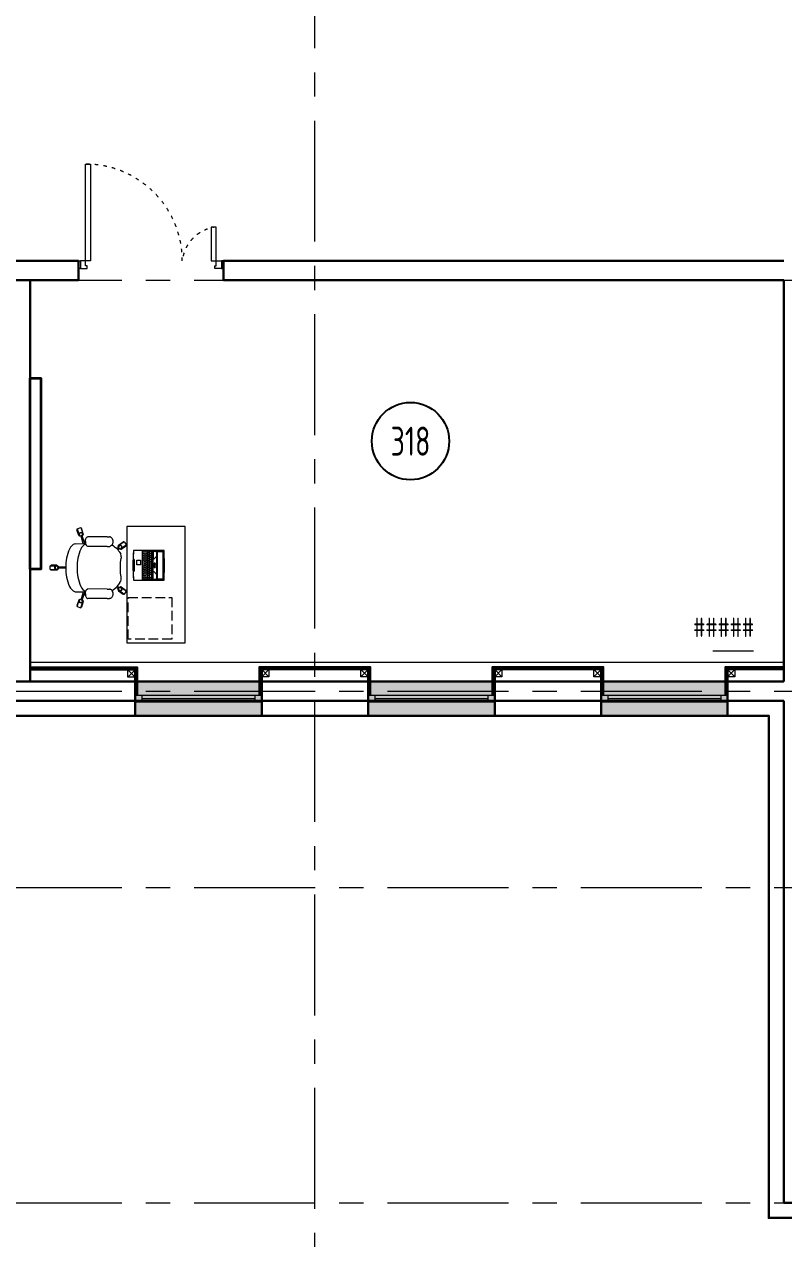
# Model space of a CAD drawing. Header units: millimetres. Extents: x -13407 to 95998, y -2611 to 109495.
# Drawn here: x 39678 to 47535, y 5880 to 18436 of the extents above; entities that cross this region are included whole.
import ezdxf
from ezdxf import colors
from ezdxf.entities.mleader import LeaderData, LeaderLine
from ezdxf.enums import TextEntityAlignment as Align
from ezdxf.math import Vec2, Vec3

# ---------------------------------------------------------------- set-up
doc = ezdxf.new("R2010")
doc.units = ezdxf.units.MM
for name, pattern in [('ACAD_ISO03W100', [30, 12, -18]), ('CENTER', [2, 1.25, -0.25, 0.25, -0.25]), ('ГОСТ 2.303 4', [7, 5, -2, 0])]:
    doc.linetypes.add(name, pattern=pattern)
for name, color, linetype, lineweight in [('_0', 250, 'Continuous', 9), ('_ТХ_мебель передв', 250, 'Continuous', 13), ('_ТХ_обор_комп принт', 30, 'Continuous', 13), ('АР_Двери', 5, 'Continuous', 18), ('АР_Маркер экспликации', 239, 'Continuous', 13), ('АР_Навесной фасад', 5, 'Continuous', 5), ('АР_Номер помещения', 1, 'Continuous', 25), ('АР_Окна БЛОК', 250, 'Continuous', 13), ('АР_Оси', 193, 'Continuous', 9), ('АР_Отметки', 250, 'Continuous', 15), ('АР_Перегородки газоблок', 165, 'Continuous', 30), ('АР_Подоконники', 163, 'Continuous', 9), ('АР_Помещения_площадь', 19, 'Continuous', 9), ('АР_Сущ Несущая стена', 202, 'Continuous', 30)]:
    doc.layers.add(name, color=color, linetype=linetype, lineweight=lineweight)
doc.styles.add('ISOCPEUR', font='isocpeur.ttf', dxfattribs={"width": 0.7})
doc.styles.get("Standard").update_dxf_attribs({"font": 'arial.ttf'})

# ---------------------------------------------------------------- blocks, each defined once
blk = doc.blocks.new('Полуторная_на лестницу')
for points in [[(75, 80), (75, 1080), (125, 1080), (125, 80)], [(1375, 430), (1375, 80), (1425, 80), (1425, 430)]]:
    blk.add_lwpolyline(points, close=True)
for points in [[(0, 0), (0, 80), (20, 80), (20, 0), (0, 0)], [(20, 80), (20, 0), (90, 0), (90, 30), (75, 30), (75, 80), (20, 80)], [(1480, 80), (1480, 0), (1410, 0), (1410, 30), (1425, 30), (1425, 80), (1480, 80)], [(1500, 0), (1500, 80), (1480, 80), (1480, 0), (1500, 0)]]:
    blk.add_lwpolyline(points)
at = {"linetype": 'ACAD_ISO03W100', "ltscale": 3}
for centre, radius, start, end in [((75, 80), 1000, 0, 90), ((1465, 40), 392, 95.9075, 174.0925)]:
    blk.add_arc(centre, radius, start, end, dxfattribs=at)
blk = doc.blocks.new('*U93')
at = {"true_color": 0xffffff}
h = blk.add_hatch(color=7, dxfattribs=at)
h.dxf.hatch_style = 1
h.paths.add_polyline_path([(-1310, -140), (0, -140), (0, 220), (-1310, 220)])
at = {"lineweight": 30}
for p, q in [((-1310, -140), (-1310, 220)), ((0, -140), (0, 220))]:
    blk.add_line(p, q, dxfattribs=at)
for p, q in [((0, 220), (-1310, 220)), ((-1310, 70), (0, 70)), ((-1310, 0), (0, 0)), ((-1240, 0), (-1240, 70)), ((-1240, 35), (-70, 35)), ((-70, 0), (-70, 70)), ((-1310, -140), (0, -140)), ((-1310, -140), (-1310, -140)), ((-1310, -140), (-1310, -140)), ((0, -140), (0, -140)), ((0, -140), (0, -140))]:
    blk.add_line(p, q)
blk = doc.blocks.new('*U39')
at = {"layer": 'АР_Номер помещения', "color": 7}
blk.add_circle((-15765, -1122), 400, dxfattribs=at)
at = {"layer": 'АР_Помещения_площадь', "color": 7}
blk.add_line((-12216, -3294), (-12638, -3294), dxfattribs=at)
at = {"color": 7, "style": 'ISOCPEUR', "width": 0.7, "flags": 1}
blk.add_attdef('КАТЕГОРИЯ', (-499, -2092), '', height=250, dxfattribs=at)
at = {"layer": 'АР_Номер помещения', "color": 7, "style": 'ISOCPEUR', "width": 0.7}
blk.add_attdef('НОМЕР_ПОМЕЩЕНИЯ', text='', height=300, dxfattribs=at).set_placement((-15765, -1122), align=Align.MIDDLE_CENTER)
at = {"layer": 'АР_Помещения_площадь', "color": 7, "lineweight": 30, "width": 0.7, "flags": 104}
blk.add_attdef('ИМЯ_ПОМЕЩЕНИЯ', text='', height=100, dxfattribs=at).set_placement((158, 1217), align=Align.MIDDLE_CENTER)
at = {"layer": 'АР_Помещения_площадь', "color": 7, "style": 'ISOCPEUR', "width": 0.7}
blk.add_attdef('ПЛОЩАДЬ_ПОМЕЩЕНИЯ', text='', height=200, dxfattribs=at).set_placement((-12211, -3048), align=Align.MIDDLE_RIGHT)
blk = doc.blocks.new('_DotSmall')
at = {"color": 0, "linetype": 'ByBlock', "const_width": 0.5}
blk.add_lwpolyline([(-0.0625, 0, 1), (0.0625, 0, 1)], format="xyb", close=True, dxfattribs=at)
blk = doc.blocks.new('A$Ce02d65bd')
at = {"ltscale": 100}
for points in [[(0, 0), (0, 75), (75, 75), (75, 0), (0, 0)], [(0, 0), (75, 75)], [(0, 75), (75, 0)]]:
    blk.add_lwpolyline(points, dxfattribs=at)
blk = doc.blocks.new('СК33 790х830')
for p, q in [((-25, 659), (-25, 719)), ((-20, 729), (20, 729)), ((-20, 729), (-20, 649)), ((-20, 649), (-16, 649)), ((-7, 568), (-7, 642)), ((-2, 649), (2, 649)), ((7, 568), (6, 642)), ((15, 649), (20, 649)), ((20, 729), (20, 649)), ((25, 659), (25, 719)), ((-403, 450), (-416, 412)), ((-416, 412), (-339, 388)), ((-350, 386), (-408, 405)), ((-403, 450), (-327, 426)), ((-335, 434), (-392, 452)), ((-338, 392), (-339, 388)), ((-333, 409), (-334, 405)), ((-250, 372), (-329, 399)), ((-327, 426), (-328, 422)), ((-250, 387), (-325, 410)), ((-249, 472), (-250, 402)), ((-250, 402), (-250, 398)), ((-250, 398), (-250, 380)), ((-250, 380), (-250, 370)), ((248, 472), (249, 380)), ((249, 387), (324, 410)), ((249, 372), (328, 399)), ((249, 380), (249, 370)), ((403, 450), (326, 426)), ((326, 426), (328, 422)), ((332, 409), (333, 405)), ((334, 434), (392, 452)), ((337, 392), (338, 388)), ((415, 412), (338, 388)), ((350, 386), (407, 405)), ((403, 450), (415, 412)), ((-319, 344), (-320, 340)), ((-320, 140), (-320, 340)), ((-316, 349), (-319, 344)), ((-312, 353), (-316, 349)), ((-306, 357), (-312, 353)), ((-298, 360), (-306, 357)), ((-290, 362), (-298, 360)), ((-290, 362), (-289, 362)), ((-280, 363), (-289, 362)), ((-280, 363), (-279, 363)), ((-270, 364), (-279, 363)), ((-270, 364), (-261, 363)), ((-261, 363), (-261, 363)), ((-261, 363), (-252, 362)), ((-252, 362), (-251, 362)), ((-251, 362), (-243, 360)), ((-250, 370), (-250, 362)), ((-243, 360), (-235, 357)), ((-235, 357), (-229, 353)), ((-229, 353), (-224, 349)), ((-224, 349), (-222, 344)), ((-222, 344), (-220, 340)), ((-221, 140), (-220, 340)), ((221, 344), (220, 340)), ((220, 140), (220, 340)), ((224, 349), (221, 344)), ((228, 353), (224, 349)), ((234, 357), (228, 353)), ((242, 360), (234, 357)), ((250, 362), (242, 360)), ((249, 370), (249, 362)), ((250, 362), (251, 362)), ((260, 363), (251, 362)), ((260, 363), (261, 363)), ((270, 364), (261, 363)), ((270, 364), (279, 363)), ((279, 363), (279, 363)), ((279, 363), (288, 362)), ((288, 362), (289, 362)), ((289, 362), (297, 360)), ((297, 360), (305, 357)), ((305, 357), (311, 353)), ((311, 353), (316, 349)), ((316, 349), (318, 344)), ((318, 344), (319, 340)), ((320, 140), (320, 340)), ((-320, 140), (-320, 131)), ((-320, 131), (-320, 123)), ((-221, 140), (-221, 131)), ((-221, 131), (-221, 123)), ((220, 140), (220, 131)), ((220, 131), (220, 123)), ((319, 140), (319, 131)), ((319, 131), (319, 123)), ((-320, 123), (-320, 115)), ((-319, 109), (-320, 115)), ((-318, 106), (-319, 109)), ((-315, 100), (-318, 106)), ((-311, 95), (-315, 100)), ((-305, 90), (-311, 95)), ((-303, 89), (-305, 90)), ((-296, 85), (-303, 89)), ((-293, 84), (-296, 85)), ((-290, 83), (-293, 84)), ((-284, 81), (-290, 83)), ((-281, 81), (-284, 81)), ((-278, 81), (-281, 81)), ((-274, 80), (-278, 81)), ((-277, -38), (-230, 27)), ((-240, 22), (-275, -27)), ((-270, 80), (-274, 80)), ((-267, 80), (-270, 80)), ((-263, 81), (-267, 80)), ((-260, 81), (-263, 81)), ((-257, 81), (-260, 81)), ((-257, 81), (-251, 83)), ((-248, 84), (-251, 83)), ((-245, 85), (-248, 84)), ((-245, 85), (-238, 89)), ((-245, -61), (-198, 4)), ((-236, 90), (-238, 89)), ((-237, 89), (-225, 73)), ((-236, 90), (-230, 95)), ((-230, 95), (-226, 100)), ((-230, 27), (-227, 25)), ((-226, 100), (-223, 106)), ((-225, 73), (-202, 42)), ((-222, 109), (-223, 106)), ((-222, 109), (-221, 115)), ((-221, 123), (-221, 115)), ((-221, 115), (-221, 115)), ((-216, 17), (-212, 14)), ((-202, 42), (-215, 25)), ((-192, 34), (-205, 17)), ((-202, 42), (-201, 40)), ((-201, 40), (-181, 26)), ((-201, 6), (-198, 4)), ((-181, 26), (-161, 10)), ((-161, 10), (-158, 8)), ((-158, 8), (-155, 7)), ((-155, 7), (-140, -1)), ((-56, 0), (56, 0)), ((55, 0), (99, -4)), ((155, 7), (139, -1)), ((155, 7), (158, 8)), ((158, 8), (160, 10)), ((174, 21), (160, 10)), ((180, 26), (174, 21)), ((200, 40), (180, 26)), ((187, 30), (196, 17)), ((192, 6), (189, 4)), ((236, -61), (189, 4)), ((197, 38), (206, 25)), ((200, 40), (201, 42)), ((217, 63), (201, 42)), ((207, 17), (204, 14)), ((225, 73), (217, 63)), ((221, 27), (218, 25)), ((220, 123), (220, 115)), ((220, 115), (220, 113)), ((221, 109), (220, 113)), ((222, 106), (221, 109)), ((268, -38), (221, 27)), ((225, 100), (222, 106)), ((229, 95), (225, 100)), ((237, 89), (225, 73)), ((235, 90), (229, 95)), ((231, 22), (267, -27)), ((237, 89), (235, 90)), ((244, 85), (237, 89)), ((247, 84), (244, 85)), ((250, 83), (247, 84)), ((256, 81), (250, 83)), ((259, 81), (256, 81)), ((262, 81), (259, 81)), ((266, 80), (262, 81)), ((270, 80), (266, 80)), ((273, 80), (270, 80)), ((277, 81), (273, 80)), ((280, 81), (277, 81)), ((283, 81), (280, 81)), ((283, 81), (289, 83)), ((292, 84), (289, 83)), ((295, 85), (292, 84)), ((295, 85), (302, 89)), ((304, 90), (302, 89)), ((304, 90), (310, 95)), ((310, 95), (314, 100)), ((314, 100), (317, 106)), ((318, 109), (317, 106)), ((318, 109), (319, 115)), ((319, 123), (319, 115)), ((319, 115), (319, 115)), ((-277, -38), (-245, -61)), ((-200, -7), (-235, -56)), ((-140, -1), (-125, -4)), ((-125, -4), (-110, -5)), ((-110, -5), (-99, -4)), ((-99, -4), (-55, 0)), ((111, -5), (99, -4)), ((111, -5), (125, -4)), ((125, -4), (139, -1)), ((191, -7), (226, -56)), ((268, -38), (236, -61))]:
    blk.add_line(p, q)
for centre in [(0, 661), (-345, 411), (344, 411), (-221, 6), (212, 6)]:
    blk.add_circle(centre, 20)
for centre, radius, start, end in [((-20, 719), 5, 90, 180), ((-20, 659), 5, 180, 270), ((0, 661), 17, 279.4623, 260.5377), ((20, 719), 5, 0, 90), ((20, 659), 5, 270, 0), ((-152, 436), 103, 113.6677, 159.763), ((-15, 128), 440, 88.0553, 113.9054), ((14, 128), 440, 66.0946, 91.9447), ((151, 436), 103, 20.237, 66.3323), ((-406, 409), 5, 162.3275, 252.3275), ((-394, 447), 5, 72.3275, 162.3275), ((-345, 411), 17, 351.7899, 332.8652), ((-349, 391), 5, 252.3275, 342.3275), ((-337, 429), 5, 342.3275, 72.3275), ((-152, 318), 103, 113.6677, 155.3986), ((-15, 10), 440, 88.0553, 113.9054), ((14, 10), 440, 66.0946, 91.9447), ((151, 318), 103, 24.6014, 66.3323), ((344, 411), 17, 207.1348, 188.2101), ((336, 429), 5, 107.6725, 197.6725), ((348, 391), 5, 197.6725, 287.6725), ((393, 447), 5, 17.6725, 107.6725), ((405, 409), 5, 287.6725, 17.6725), ((-236, 19), 5, 54, 144), ((-221, 6), 17, 63.4623, 44.5377), ((212, 6), 17, 135.4623, 116.5377), ((227, 19), 5, 36, 126), ((-271, -30), 5, 144, 234), ((-239, -53), 5, 234, 324), ((-204, -4), 5, 324, 54), ((195, -4), 5, 126, 216), ((230, -53), 5, 216, 306), ((263, -30), 5, 306, 36)]:
    blk.add_arc(centre, radius, start, end)
blk = doc.blocks.new('laptop')
at = {"color": 0}
for p, q in [((-150, 325), (-155, 323)), ((-150, 325), (-155, 323)), ((-155, 323), (-155, 10)), ((-155, 323), (-155, 10)), ((-150, 313), (-155, 311)), ((0, 326), (-150, 325)), ((0, 326), (-150, 325)), ((0, 314), (-150, 313)), ((-143, 309), (-140, 310)), ((-143, 254), (-143, 309)), ((-140, 253), (-143, 254)), ((-140, 310), (140, 310)), ((140, 253), (-140, 253)), ((150, 325), (0, 326)), ((150, 325), (0, 326)), ((150, 313), (0, 314)), ((140, 310), (143, 309)), ((143, 254), (140, 253)), ((143, 309), (143, 254)), ((155, 323), (150, 325)), ((155, 323), (150, 325)), ((155, 311), (150, 313)), ((155, 10), (155, 323)), ((155, 10), (155, 323)), ((155, 248), (-155, 248)), ((-147, 210), (-147, 234)), ((-147, 210), (-147, 100)), ((147, 210), (-147, 210)), ((-147, 210), (-72, 210)), ((-130, 194), (-147, 194)), ((147, 192), (-147, 192)), ((147, 173), (-147, 173)), ((147, 155), (-147, 155)), ((147, 137), (-147, 137)), ((-138, 192), (-138, 173)), ((-137, 244), (-96, 244)), ((-130, 210), (-130, 194)), ((-129, 173), (-129, 155)), ((-128, 210), (-128, 194)), ((76, 194), (-128, 194)), ((-123, 155), (-123, 137)), ((-119, 192), (-119, 173)), ((-114, 137), (-114, 118)), ((-111, 210), (-111, 194)), ((-110, 173), (-110, 155)), ((-103, 155), (-103, 137)), ((-99, 192), (-99, 173)), ((-94, 210), (-94, 194)), ((-94, 137), (-94, 118)), ((-68, 219), (-92, 243)), ((-90, 173), (-90, 155)), ((-84, 155), (-84, 137)), ((-80, 192), (-80, 173)), ((-77, 210), (-77, 194)), ((-75, 137), (-75, 118)), ((-71, 173), (-71, 155)), ((-64, 155), (-64, 137)), ((-60, 210), (-60, 194)), ((-60, 192), (-60, 173)), ((-55, 137), (-55, 118)), ((-51, 173), (-51, 155)), ((-45, 155), (-45, 137)), ((-43, 210), (-43, 194)), ((-41, 192), (-41, 173)), ((-36, 137), (-36, 118)), ((-32, 173), (-32, 155)), ((-26, 210), (-26, 194)), ((-25, 155), (-25, 137)), ((-19, 242), (-21, 242)), ((-21, 242), (-21, 237)), ((-21, 237), (-19, 237)), ((-21, 226), (-21, 220)), ((21, 226), (-21, 226)), ((-21, 220), (21, 220)), ((-21, 192), (-21, 173)), ((-19, 237), (-19, 242)), ((-16, 137), (-16, 118)), ((-12, 173), (-12, 155)), ((-9, 210), (-9, 194)), ((-6, 242), (-8, 242)), ((-8, 242), (-8, 237)), ((-8, 237), (-6, 237)), ((-6, 237), (-6, 242)), ((-6, 155), (-6, 137)), ((-2, 192), (-2, 173)), ((3, 137), (3, 118)), ((8, 242), (6, 242)), ((6, 242), (6, 237)), ((6, 237), (8, 237)), ((7, 173), (7, 155)), ((8, 237), (8, 242)), ((8, 210), (8, 194)), ((14, 155), (14, 137)), ((18, 192), (18, 173)), ((21, 242), (19, 242)), ((19, 242), (19, 237)), ((19, 237), (21, 237)), ((21, 237), (21, 242)), ((21, 220), (21, 226)), ((23, 137), (23, 118)), ((25, 210), (25, 194)), ((27, 173), (27, 155)), ((33, 155), (33, 137)), ((37, 192), (37, 173)), ((42, 210), (42, 194)), ((42, 137), (42, 118)), ((46, 173), (46, 155)), ((53, 155), (53, 137)), ((57, 192), (57, 173)), ((59, 210), (59, 194)), ((62, 137), (62, 118)), ((66, 173), (66, 155)), ((68, 219), (92, 243)), ((69, 210), (69, 211)), ((69, 210), (69, 211)), ((147, 210), (69, 210)), ((72, 155), (72, 137)), ((76, 210), (76, 194)), ((76, 192), (76, 173)), ((79, 210), (79, 194)), ((147, 194), (79, 194)), ((81, 137), (81, 118)), ((85, 173), (85, 155)), ((92, 155), (92, 137)), ((96, 244), (137, 244)), ((96, 210), (96, 194)), ((96, 192), (96, 173)), ((105, 173), (105, 155)), ((109, 137), (109, 100)), ((113, 210), (113, 194)), ((129, 192), (129, 100)), ((130, 210), (130, 194)), ((147, 234), (147, 210)), ((147, 210), (147, 100)), ((-155, 10), (-155, 8)), ((-155, 8), (-152, 5)), ((-152, 5), (-150, 5)), ((-150, 5), (0, 0)), ((147, 118), (-147, 118)), ((147, 100), (-147, 100)), ((-123, 118), (-123, 100)), ((-98, 118), (-98, 100)), ((-74, 118), (-74, 100)), ((-59, 14), (-59, 1)), ((59, 14), (-59, 14)), ((-59, 1), (-59, 14)), ((-59, 14), (59, 14)), ((-55, 118), (-55, 100)), ((0, 0), (150, 5)), ((9, 118), (9, 100)), ((29, 118), (29, 100)), ((48, 118), (48, 100)), ((59, 1), (59, 14)), ((59, 14), (59, 1)), ((68, 118), (68, 100)), ((87, 118), (87, 100)), ((90, 118), (90, 100)), ((150, 5), (153, 6)), ((153, 6), (155, 8)), ((155, 8), (155, 10))]:
    blk.add_line(p, q, dxfattribs=at)
blk.add_lwpolyline([(-52, 79), (-4, 79), (-4, 39), (-52, 39)], close=True, dxfattribs=at)
for centre, radius, start, end in [((-137, 234), 10, 90, 180), ((-96, 239), 5, 45, 90), ((-72, 215), 5, 270, 45), ((72, 215), 5, 135, 236.1175), ((96, 239), 5, 90, 135), ((137, 234), 10, 0, 90), ((-150, 10), 5, 180, 266.4167), ((0, 2405), 2405, 266.4167, 273.5833), ((150, 10), 5, 273.5833, 0)]:
    blk.add_arc(centre, radius, start, end, dxfattribs=at)
blk = doc.blocks.new('стол учителя комп класс')
at = {"ltscale": 250.120383}
blk.add_lwpolyline([(0, 0), (1202, 0), (1202, 604), (0, 604)], close=True, dxfattribs=at)
at = {"linetype": 'ГОСТ 2.303 4', "ltscale": 20}
blk.add_lwpolyline([(37, 588), (471, 588), (471, 138), (37, 138)], close=True, dxfattribs=at)
blk.add_blockref('СК33 790х830', (778, 667))
at = {"rotation": 180}
blk.add_blockref('laptop', (802, 540), dxfattribs=at)

msp = doc.modelspace()

# ---------------------------------------------------------------- linework, layer by layer
for points in [[(40850, 11498.1), (40850, 11787.3), (39738.4, 11787.3)], [(40837.5, 11498.1), (40837.5, 11774.8), (39738.4, 11774.8)], [(40825, 11517.7), (40825, 11762.3), (39738.4, 11762.3)], [(43260, 11500), (43260, 11789.2), (42110, 11789.2), (42110, 11500)], [(43247.5, 11500), (43247.5, 11776.7), (42122.5, 11776.7), (42122.5, 11500)], [(43235, 11519.7), (43235, 11764.2), (42135, 11764.2), (42135, 11557.2)], [(45670, 11500), (45670, 11789.2), (44520, 11789.2), (44520, 11500)], [(45657.5, 11500), (45657.5, 11776.7), (44532.5, 11776.7), (44532.5, 11500)], [(45645, 11519.7), (45645, 11764.2), (44545, 11764.2), (44545, 11557.2)], [(47535, 11789.2), (46930, 11789.2), (46930, 11500)], [(47535, 11776.7), (46942.5, 11776.7), (46942.5, 11500)], [(47535, 11764.2), (46955, 11764.2), (46955, 11557.2)]]:
    msp.add_lwpolyline(points)
at = {"layer": '_ТХ_обор_комп принт', "lineweight": 35}
msp.add_lwpolyline([(39738.4, 14777.3), (39849.7, 14777.3), (39849.7, 12802.6), (39738.4, 12802.6)], close=True, dxfattribs=at)
at = {"layer": 'АР_Навесной фасад', "ltscale": 100}
for p, q in [((47385, 11290), (39149.7, 11290)), ((47375, 11280), (39159.7, 11280)), ((47375, 11280), (47375, 6090)), ((47385, 11290), (47385, 6100)), ((55255, 6090), (47375, 6090)), ((55265, 6100), (47385, 6100))]:
    msp.add_line(p, q, dxfattribs=at)
at = {"layer": 'АР_Оси', "linetype": 'CENTER', "ltscale": 1000}
for p, q in [((42685, -1811.3), (42685, 32496.2)), ((-12563.8, 15790), (71033.4, 15790)), ((-12563.8, 11540), (71033.4, 11540)), ((-12563.8, 9510), (71033.4, 9510)), ((-12563.8, 6250), (71033.4, 6250))]:
    msp.add_line(p, q, dxfattribs=at)
at = {"layer": 'АР_Перегородки газоблок', "ltscale": 100}
msp.add_lwpolyline([(39738.4, 15790), (39738.4, 11640)], dxfattribs=at)
at = {"layer": 'АР_Подоконники', "ltscale": 100}
msp.add_line((39738.4, 11840), (47535, 11840), dxfattribs=at)
at = {"layer": 'АР_Сущ Несущая стена', "ltscale": 100}
for p, q in [((36837, 15990), (40238.4, 15990)), ((40238.4, 15990.1), (40238.4, 15790.1)), ((41738.4, 15990.1), (41738.4, 15790.1)), ((41738.4, 15990), (47535, 15990)), ((36837, 15790), (40238.4, 15790.1)), ((41738.4, 15790.1), (47535, 15790)), ((47535, 11640), (47535, 15790)), ((36357, 11640), (47535, 11640)), ((38999.7, 11440), (47535, 11440)), ((47535, 6250), (47535, 11440)), ((55415, 6250), (47535, 6250))]:
    msp.add_line(p, q, dxfattribs=at)

# ---------------------------------------------------------------- block references
at = {"layer": '_0', "color": 1, "lineweight": -3, "ltscale": 500, "rotation": 180}
for p in [(40825, 11762.3), (42210, 11764.2), (43235, 11764.2), (44620, 11764.2), (45645, 11764.2), (47030, 11764.2)]:
    msp.add_blockref('A$Ce02d65bd', p, dxfattribs=at)
at = {"layer": '_ТХ_мебель передв', "ltscale": 250.120383, "rotation": 90}
msp.add_blockref('стол учителя комп класс', (41342.3, 12040), dxfattribs=at)
at = {"layer": 'АР_Двери'}
msp.add_blockref('Полуторная_на лестницу', (40238.4, 15910.1), dxfattribs=at)
at = {"layer": 'АР_Маркер экспликации', "color": 7}
ref = msp.add_blockref('*U39', (59438.7, 15248.1), dxfattribs=at)
ref.add_attrib('НОМЕР_ПОМЕЩЕНИЯ', '318', dxfattribs={"layer": 'АР_Номер помещения', "color": 7, "height": 300, "style": 'ISOCPEUR', "width": 0.7}).set_placement((43674.1, 14125.7), align=Align.MIDDLE_CENTER)
ref.add_attrib('ПЛОЩАДЬ_ПОМЕЩЕНИЯ', '#####', dxfattribs={"layer": 'АР_Помещения_площадь', "color": 7, "height": 200, "style": 'ISOCPEUR', "width": 0.7}).set_placement((47227.6, 12200.5), align=Align.MIDDLE_RIGHT)
at = {"layer": 'АР_Окна БЛОК', "xscale": -1, "rotation": 180}
for p in [(42135, 11500), (44545, 11500), (46955, 11500)]:
    msp.add_blockref('*U93', p, dxfattribs=at)

# ---------------------------------------------------------------- leaders
at = {"layer": 'АР_Отметки'}
ml = msp.add_multileader_mtext('Standard', dxfattribs=at)
ml.set_content('+6,300', color=256, style='ISOCPEUR')
ml.set_leader_properties(color=256, linetype='Continuous', lineweight=-1)
ml.set_arrow_properties(name='DOTSMALL')
ml.build(insert=Vec2(0, 0))
ml.multileader.update_dxf_attribs({"has_text_frame": 1, "text_left_attachment_type": 4, "text_right_attachment_type": 4, "dogleg_length": 100, "arrow_head_size": 180})
ctx = ml.context
ctx.base_point, ctx.char_height, ctx.arrow_head_size, ctx.landing_gap_size, ctx.plane_origin = Vec3(55928.2, 71412.1), 250, 180, 50, Vec3(64272, 69171.2)
ctx.left_attachment, ctx.right_attachment = 4, 4
notes = []
notes.append((ctx, [(0, (0, 0, 0), (0, 0), (1, 0), 1, [])]))
ctx.mtext.insert, ctx.mtext.width, ctx.mtext.line_spacing_style, ctx.mtext.flow_direction = Vec3(55978.2, 71745.5), 852.697, 2, 5
ml = msp.add_multileader_mtext('Standard', dxfattribs=at)
ml.set_content('Л.5', color=256, style='ISOCPEUR')
ml.set_leader_properties(color=256, linetype='Continuous', lineweight=-1)
ml.set_arrow_properties(name='DOTSMALL')
ml.build(insert=Vec2(0, 0))
ml.multileader.update_dxf_attribs({"has_text_frame": 1, "text_left_attachment_type": 4, "text_right_attachment_type": 4, "dogleg_length": 100, "arrow_head_size": 180})
ctx = ml.context
ctx.base_point, ctx.char_height, ctx.arrow_head_size, ctx.landing_gap_size, ctx.plane_origin = Vec3(54025.8, 70799.7), 250, 180, 50, Vec3(79808.7, 57079.1)
ctx.left_attachment, ctx.right_attachment = 4, 4
notes.append((ctx, [(0, (0, 0, 0), (0, 0), (1, 0), 1, [])]))
ctx.mtext.insert, ctx.mtext.width, ctx.mtext.line_spacing_style, ctx.mtext.flow_direction = Vec3(54075.8, 71133), 852.697, 2, 5
ml = msp.add_multileader_mtext('Standard', dxfattribs=at)
ml.set_content('+8,400', color=256, style='ISOCPEUR')
ml.set_leader_properties(color=256, linetype='Continuous', lineweight=-1)
ml.set_arrow_properties(name='DOTSMALL')
ml.build(insert=Vec2(0, 0))
ml.multileader.update_dxf_attribs({"has_text_frame": 1, "text_left_attachment_type": 4, "text_right_attachment_type": 4, "dogleg_length": 100, "arrow_head_size": 180})
ctx = ml.context
ctx.base_point, ctx.char_height, ctx.arrow_head_size, ctx.landing_gap_size, ctx.plane_origin = Vec3(54891.2, 65329.2), 250, 180, 50, Vec3(59135.3, 70680.7)
ctx.left_attachment, ctx.right_attachment = 4, 4
notes.append((ctx, [(0, (0, 0, 0), (0, 0), (1, 0), 1, [])]))
ctx.mtext.insert, ctx.mtext.width, ctx.mtext.line_spacing_style, ctx.mtext.flow_direction = Vec3(54941.2, 65662.5), 852.697, 2, 5
ml = msp.add_multileader_mtext('Standard', dxfattribs=at)
ml.set_content('+5,900', color=256, style='ISOCPEUR')
ml.set_leader_properties(color=256, linetype='Continuous', lineweight=-1)
ml.set_arrow_properties(name='DOTSMALL')
ml.build(insert=Vec2(0, 0))
ml.multileader.update_dxf_attribs({"has_text_frame": 1, "text_left_attachment_type": 4, "text_right_attachment_type": 4, "dogleg_length": 100, "arrow_head_size": 180})
ctx = ml.context
ctx.base_point, ctx.char_height, ctx.arrow_head_size, ctx.landing_gap_size, ctx.plane_origin = Vec3(54567.6, 26674.1), 250, 180, 50, Vec3(53756.6, 25885.5)
ctx.left_attachment, ctx.right_attachment = 4, 4
notes.append((ctx, [(0, (0, 0, 0), (0, 0), (1, 0), 1, [])]))
ctx.mtext.insert, ctx.mtext.width, ctx.mtext.line_spacing_style, ctx.mtext.flow_direction = Vec3(54617.6, 27007.4), 852.697, 2, 5
ml = msp.add_multileader_mtext('Standard', dxfattribs=at)
ml.set_content('Л.1', color=256, style='ISOCPEUR')
ml.set_leader_properties(color=256, linetype='Continuous', lineweight=-1)
ml.set_arrow_properties(name='DOTSMALL')
ml.build(insert=Vec2(0, 0))
ml.multileader.update_dxf_attribs({"has_text_frame": 1, "text_left_attachment_type": 4, "text_right_attachment_type": 4, "dogleg_length": 100, "arrow_head_size": 180})
ctx = ml.context
ctx.base_point, ctx.char_height, ctx.arrow_head_size, ctx.landing_gap_size, ctx.plane_origin = Vec3(51854.7, 25716.1, 0), 250, 180, 50, Vec3(77176.9, 13681.2, 0)
ctx.left_attachment, ctx.right_attachment = 4, 4
notes.append((ctx, [(0, (0, 0, 0), (0, 0), (1, 0), 1, [])]))
ctx.mtext.insert, ctx.mtext.width, ctx.mtext.defined_height, ctx.mtext.line_spacing_style, ctx.mtext.flow_direction = Vec3(51904.7, 26049.5, 0), 852.697, 406.6, 2, 5
ml = msp.add_multileader_mtext('Standard', dxfattribs=at)
ml.set_content('+7,850', color=256, style='ISOCPEUR')
ml.set_leader_properties(color=256, linetype='Continuous', lineweight=-1)
ml.set_arrow_properties(name='DOTSMALL')
ml.build(insert=Vec2(0, 0))
ml.multileader.update_dxf_attribs({"has_text_frame": 1, "text_left_attachment_type": 4, "text_right_attachment_type": 4, "dogleg_length": 100, "arrow_head_size": 180})
ctx = ml.context
ctx.base_point, ctx.char_height, ctx.arrow_head_size, ctx.landing_gap_size, ctx.plane_origin = Vec3(51777.9, 20811.8), 250, 180, 50, Vec3(53698.5, 18401.8)
ctx.left_attachment, ctx.right_attachment = 4, 4
notes.append((ctx, [(0, (0, 0, 0), (0, 0), (1, 0), 1, [])]))
ctx.mtext.insert, ctx.mtext.width, ctx.mtext.line_spacing_style, ctx.mtext.flow_direction = Vec3(51827.9, 21145.2), 555.243, 2, 5
for ctx, leaders in notes:
    for number, flags, end, landing, length, lines in leaders:
        leader = LeaderData()
        leader.index, (leader.has_last_leader_line, leader.has_dogleg_vector, leader.attachment_direction) = number, flags
        leader.last_leader_point, leader.dogleg_vector, leader.dogleg_length = Vec3(end), Vec3(landing), length
        for number, points, colour, breaks in lines:
            line = LeaderLine()
            line.index, line.vertices, line.color, line.breaks = number, Vec3.list(points), colors.encode_raw_color(colour), breaks
            leader.lines.append(line)
        ctx.leaders.append(leader)

doc.saveas('drawing.dxf')
